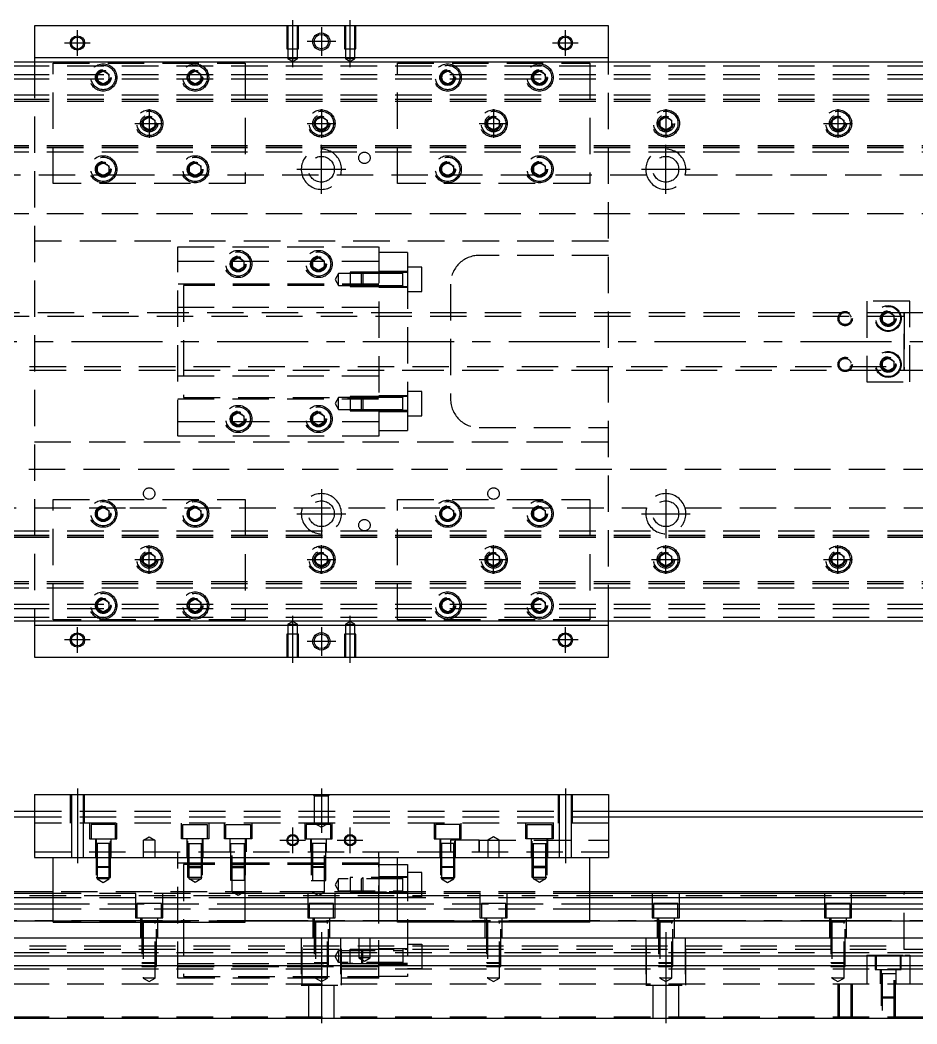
# Model space of a CAD drawing. Extents: x -13 to 750, y -273 to 112.
# Drawn here: x 172 to 484.5, y -237.8 to 112 of the extents above; entities that cross this region are included whole.
import ezdxf

# ---------------------------------------------------------------- set-up
doc = ezdxf.new("R2010")
doc.units = 0
doc.linetypes.add('CENTER', pattern=[50.8, 31.75, -6.35, 6.35, -6.35])
doc.linetypes.add('DASHED', pattern=[19.05, 12.7, -6.35])
doc.layers.get('0').update_dxf_attribs({"linetype": 'CONTINUOUS'})
doc.layers.add('CENTER', color=1, linetype='CENTER')

msp = doc.modelspace()

# ---------------------------------------------------------------- linework, layer by layer
at = {"color": 7, "linetype": 'CONTINUOUS'}
for p, q in [((377, 110), (177, 110)), ((177, 110), (177, 99)), ((377, 99), (377, 110)), ((177, 99), (377, 99)), ((177, 99), (177, 97.5)), ((377, 97.5), (377, 99)), ((3, 97.5), (551, 97.5)), ((551, -97.5), (3, -97.5)), ((177, -97.5), (177, -99)), ((377, -99), (377, -97.5)), ((377, -99), (177, -99)), ((177, -99), (177, -110)), ((377, -110), (377, -99)), ((177, -110), (377, -110)), ((177, -157.79), (177, -179.79)), ((177, -157.79), (377, -157.79)), ((377, -157.79), (377, -179.79)), ((177, -163.79), (3, -163.79)), ((551, -163.79), (377, -163.79)), ((177, -165.79), (11, -165.79)), ((543, -165.79), (377, -165.79)), ((177, -179.79), (377, -179.79)), ((183.5, -202.29), (183.5, -179.79)), ((250.5, -202.29), (250.5, -179.79)), ((297, -179.79), (297, -192.29)), ((303.5, -202.29), (303.5, -179.79)), ((370.5, -202.29), (370.5, -179.79)), ((297, -182.29), (303.5, -182.29)), ((183.5, -192.29), (17, -192.29)), ((183.5, -191.79), (45, -191.79)), ((303.5, -192.29), (250.5, -192.29)), ((480, -191.79), (370.5, -191.79)), ((537, -192.29), (370.5, -192.29)), ((480, -191.79), (479.995, -191.79)), ((480, -191.789994), (480, -192.29)), ((489, -191.79), (480, -191.79)), ((480.005, -191.79), (480, -191.79)), ((183.5, -193.829608), (17, -193.829608)), ((303.5, -193.829608), (250.5, -193.829608)), ((537, -193.829608), (370.5, -193.829608)), ((17, -195.950392), (183.5, -195.950392)), ((183.5, -197.860532), (17, -197.860532)), ((250.5, -195.950392), (303.5, -195.950392)), ((303.5, -197.860532), (250.5, -197.860532)), ((370.5, -195.950392), (537, -195.950392)), ((537, -197.860532), (370.5, -197.860532)), ((183.5, -201.971934), (17, -201.971934)), ((183.5, -202.29), (250.5, -202.29)), ((303.5, -201.971934), (250.5, -201.971934)), ((370.5, -202.29), (303.5, -202.29)), ((537, -201.971934), (370.5, -201.971934)), ((17, -207.79), (537, -207.79)), ((17, -214.09), (537, -214.09)), ((17, -217.49), (537, -217.49)), ((17, -235.79), (537, -235.79))]:
    msp.add_line(p, q, dxfattribs=at)
at = {"color": 3, "linetype": 'DASHED'}
for p, q in [((265.000006, 110), (265.000006, 102)), ((265.35, 110), (265.35, 102)), ((268.65, 102), (268.65, 110)), ((268.999994, 102), (268.999994, 110)), ((285.000006, 110), (285.000006, 102)), ((285.35, 110), (285.35, 102)), ((288.65, 102), (288.65, 110)), ((288.999994, 102), (288.999994, 110)), ((265.000006, 102), (268.999994, 102)), ((265.35, 102), (265.35, 98.5)), ((268.65, 98.5), (268.65, 102)), ((285.000006, 102), (288.999994, 102)), ((285.35, 102), (285.35, 98.5)), ((288.65, 98.5), (288.65, 102)), ((268.65, 98.5), (265.35, 98.5)), ((265.35, 98.5), (267, 97.547372)), ((267, 97.547372), (268.65, 98.5)), ((288.65, 98.5), (285.35, 98.5)), ((285.35, 98.5), (287, 97.547372)), ((287, 97.547372), (288.65, 98.5)), ((17, 96), (537, 96)), ((177, 97.5), (177, -97.5)), ((183.5, 97), (250.5, 97)), ((183.5, 55), (183.5, 97)), ((250.5, 97), (250.5, 55)), ((303.5, 55), (303.5, 97)), ((303.5, 97), (370.5, 97)), ((370.5, 97), (370.5, 55)), ((377, -97.5), (377, 97.5)), ((17, 93), (537, 93)), ((17, 91.5), (537, 91.5)), ((198.5, 92), (198.512884, 92.253488)), ((199, 93.1547), (201, 94.309402)), ((199, 90.8453), (199, 93.1547)), ((201, 94.309402), (203, 93.1547)), ((203, 93.1547), (203, 90.8453)), ((231, 93.1547), (233, 94.309402)), ((231, 90.8453), (231, 93.1547)), ((233, 94.309402), (235, 93.1547)), ((235, 93.1547), (235, 90.8453)), ((235.483582, 92.286038), (235.5, 92)), ((319, 93.1547), (321, 94.309402)), ((319, 90.8453), (319, 93.1547)), ((321, 94.309402), (323, 93.1547)), ((323, 93.1547), (323, 90.8453)), ((323.483582, 92.286038), (323.5, 92)), ((351, 93.1547), (353, 94.309402)), ((351, 90.8453), (351, 93.1547)), ((353, 94.309402), (355, 93.1547)), ((355, 93.1547), (355, 90.8453)), ((355.483582, 92.286038), (355.5, 92)), ((201, 89.690598), (199, 90.8453)), ((203, 90.8453), (201, 89.690598)), ((233, 89.690598), (231, 90.8453)), ((235, 90.8453), (233, 89.690598)), ((321, 89.690598), (319, 90.8453)), ((323, 90.8453), (321, 89.690598)), ((353, 89.690598), (351, 90.8453)), ((355, 90.8453), (353, 89.690598)), ((17, 86), (537, 86)), ((17, 84.460392), (537, 84.460392)), ((17, 84.403994), (537, 84.403994)), ((17, 83.8), (537, 83.8)), ((215, 77.1547), (217, 78.309402)), ((215, 74.8453), (215, 77.1547)), ((217, 78.309402), (219, 77.1547)), ((219, 77.1547), (219, 74.8453)), ((275, 77.1547), (277, 78.309402)), ((275, 74.8453), (275, 77.1547)), ((277, 78.309402), (279, 77.1547)), ((279, 77.1547), (279, 74.8453)), ((335, 77.1547), (337, 78.309402)), ((335, 74.8453), (335, 77.1547)), ((337, 78.309402), (339, 77.1547)), ((339, 77.1547), (339, 74.8453)), ((395, 77.1547), (397, 78.309402)), ((395, 74.8453), (395, 77.1547)), ((397, 78.309402), (399, 77.1547)), ((399, 77.1547), (399, 74.8453)), ((455, 77.1547), (457, 78.309402)), ((455, 74.8453), (455, 77.1547)), ((457, 78.309402), (459, 77.1547)), ((459, 77.1547), (459, 74.8453)), ((217, 73.690598), (215, 74.8453)), ((219, 74.8453), (217, 73.690598)), ((219.483582, 76.286038), (219.5, 76)), ((277, 73.690598), (275, 74.8453)), ((279, 74.8453), (277, 73.690598)), ((279.483582, 76.286038), (279.5, 76)), ((334.5, 76), (334.534018, 76.411016)), ((337, 73.690598), (335, 74.8453)), ((339, 74.8453), (337, 73.690598)), ((394.5, 76), (394.534018, 76.411016)), ((397, 73.690598), (395, 74.8453)), ((399, 74.8453), (397, 73.690598)), ((457, 73.690598), (455, 74.8453)), ((459, 74.8453), (457, 73.690598)), ((459.483582, 76.286038), (459.5, 76)), ((537, 68.2), (17, 68.2)), ((537, 67.596006), (17, 67.596006)), ((537, 67.539608), (17, 67.539608)), ((537, 66), (17, 66)), ((199, 61.1547), (201, 62.309402)), ((199, 58.8453), (199, 61.1547)), ((201, 62.309402), (203, 61.1547)), ((203, 61.1547), (203, 58.8453)), ((203.483582, 60.286038), (203.5, 60)), ((230.5, 60), (230.518502, 60.303588)), ((231, 61.1547), (233, 62.309402)), ((231, 58.8453), (231, 61.1547)), ((233, 62.309402), (235, 61.1547)), ((235, 61.1547), (235, 58.8453)), ((319, 61.1547), (321, 62.309402)), ((319, 58.8453), (319, 61.1547)), ((321, 62.309402), (323, 61.1547)), ((323, 61.1547), (323, 58.8453)), ((323.483582, 60.286038), (323.5, 60)), ((350.5, 60), (350.512884, 60.253488)), ((351, 61.1547), (353, 62.309402)), ((351, 58.8453), (351, 61.1547)), ((353, 62.309402), (355, 61.1547)), ((355, 61.1547), (355, 58.8453)), ((210.291796, 58), (43.708204, 58)), ((201, 57.690598), (199, 58.8453)), ((203, 58.8453), (201, 57.690598)), ((390.291796, 58), (210.291796, 58)), ((233, 57.690598), (231, 58.8453)), ((235, 58.8453), (233, 57.690598)), ((321, 57.690598), (319, 58.8453)), ((323, 58.8453), (321, 57.690598)), ((353, 57.690598), (351, 58.8453)), ((355, 58.8453), (353, 57.690598)), ((510.291796, 58), (403.708204, 58)), ((250.5, 55), (183.5, 55)), ((370.5, 55), (303.5, 55)), ((537, 44.5), (22.640312, 44.5)), ((377, 35), (177, 35)), ((227, 33), (297, 33)), ((227, -33), (227, 33)), ((297, 33), (297, -33)), ((227, 28), (297, 28)), ((246, 28.1547), (248, 29.309402)), ((246, 25.8453), (246, 28.1547)), ((248, 29.309402), (250, 28.1547)), ((250, 28.1547), (250, 25.8453)), ((274, 28.1547), (276, 29.309402)), ((274, 25.8453), (274, 28.1547)), ((276, 29.309402), (278, 28.1547)), ((278, 28.1547), (278, 25.8453)), ((307, 31), (297, 31)), ((307, 31), (307, 24.098756)), ((377, 30), (332, 30)), ((245.5, 27), (245.518502, 27.303588)), ((248, 24.690598), (246, 25.8453)), ((250, 25.8453), (248, 24.690598)), ((276, 24.690598), (274, 25.8453)), ((278, 25.8453), (276, 24.690598)), ((278.483582, 27.286038), (278.5, 27)), ((312, 25.900636), (307, 25.900636)), ((312, 17.400636), (312, 25.900636)), ((283, 23.750636), (281.787564, 21.650636)), ((281.787564, 21.650636), (283, 19.550636)), ((283, 19.550636), (283, 23.750636)), ((287, 23.750636), (283, 23.750636)), ((287, 24.15063), (287, 19.15064)), ((291.39998, 24.15063), (287, 24.15063)), ((290.99998, 23.750636), (287, 23.750636)), ((291.4, 24.150636), (291, 23.750636)), ((291, 19.550636), (291, 23.750636)), ((297, 23.750636), (291, 23.750636)), ((297, 23.750636), (291, 23.750636)), ((291.4, 24.150636), (291.4, 19.150636)), ((297, 24.150636), (291.4, 24.150636)), ((297, 24.15063), (291.4, 24.15063)), ((307, 24.400636), (297, 24.400636)), ((307, 24.098756), (297, 24.098756)), ((305.405, 24.150636), (297.00002, 24.150636)), ((305.4, 23.750636), (297.00002, 23.750636)), ((307, 24.150636), (305.395, 24.150636)), ((305.4, 19.15063), (305.4, 24.15064)), ((305.4, 19.15063), (305.4, 24.15064)), ((305.4, 23.893236), (305.4, 24.150636)), ((305.4, 24.150636), (305.4, 23.893186)), ((307, 24.098756), (307, -24.098756)), ((297, 20), (227, 20)), ((229, 19.5), (229, -19.5)), ((297, 19.5), (229, 19.5)), ((283, 19.550636), (287, 19.550636)), ((287, 19.550636), (290.99998, 19.550636)), ((287, 19.15064), (291.39998, 19.15064)), ((291, 19.550636), (297, 19.550636)), ((291, 19.550636), (291.4, 19.150636)), ((291, 19.550636), (297, 19.550636)), ((291.4, 19.15064), (297, 19.15064)), ((291.4, 19.150636), (297, 19.150636)), ((297, 18.900636), (307, 18.900636)), ((297.00002, 19.550636), (305.4, 19.550636)), ((297.00002, 19.150636), (305.405, 19.150636)), ((305.395, 19.150636), (307, 19.150636)), ((305.4, 19.408102), (305.4, 19.150636)), ((305.4, 19.150636), (305.4, 19.408084)), ((322, 20), (322, -20)), ((307, 17.400636), (312, 17.400636)), ((482, 14), (467, 14)), ((467, 14), (467, -14)), ((482, -14), (482, 14)), ((227, 12), (297, 12)), ((228.99998, 10), (42, 10)), ((480, 8.75), (42, 8.75)), ((307, 10), (229, 10)), ((307, 10), (229, 10)), ((307, 9.999994), (229, 9.999994)), ((480.005, 10), (307.00002, 10)), ((472, 8), (472.018502, 8.303588)), ((472.5, 9.1547), (474.5, 10.309402)), ((472.5, 6.8453), (472.5, 9.1547)), ((474.5, 10.309402), (476.5, 9.1547)), ((476.5, 9.1547), (476.5, 6.8453)), ((489, 10), (479.995, 10)), ((480, 10.000006), (480, -10.000006)), ((480, 10.000006), (480, -10.000006)), ((480, -10), (480, 10)), ((480, 10), (480, 8.95261)), ((474.5, 5.690598), (472.5, 6.8453)), ((476.5, 6.8453), (474.5, 5.690598)), ((472.5, -6.8453), (474.5, -5.690598)), ((472.5, -9.1547), (472.5, -6.8453)), ((474.5, -5.690598), (476.5, -6.8453)), ((476.5, -6.8453), (476.5, -9.1547)), ((42, -8.75), (480, -8.75)), ((42, -10), (228.99998, -10)), ((229, -9.999994), (307, -9.999994)), ((229, -10), (307, -10)), ((229, -10), (307, -10)), ((307.00002, -10), (480.005, -10)), ((474.5, -10.309402), (472.5, -9.1547)), ((476.5, -9.1547), (474.5, -10.309402)), ((476.983582, -7.713962), (477, -8)), ((479.995, -10), (489, -10)), ((480, -8.95261), (480, -9.999498)), ((480, -9.999498), (480, -10)), ((227, -12), (297, -12)), ((312, -17.400636), (307, -17.400636)), ((312, -25.900636), (312, -17.400636)), ((467, -14), (482, -14)), ((227, -20), (297, -20)), ((229, -19.5), (297, -19.5)), ((283, -19.550636), (281.787564, -21.650636)), ((283, -23.750636), (283, -19.550636)), ((287, -19.550636), (283, -19.550636)), ((287, -19.15064), (287, -24.15063)), ((291.39998, -19.15064), (287, -19.15064)), ((290.99998, -19.550636), (287, -19.550636)), ((291.4, -19.150636), (291, -19.550636)), ((291, -23.750636), (291, -19.550636)), ((297, -19.550636), (291, -19.550636)), ((297, -19.550636), (291, -19.550636)), ((291.4, -19.150636), (291.4, -24.150636)), ((297, -19.150636), (291.4, -19.150636)), ((297, -19.15064), (291.4, -19.15064)), ((307, -18.900636), (297, -18.900636)), ((305.405, -19.150636), (297.00002, -19.150636)), ((305.4, -19.550636), (297.00002, -19.550636)), ((307, -19.150636), (305.395, -19.150636)), ((305.4, -24.15064), (305.4, -19.15063)), ((305.4, -24.15064), (305.4, -19.15063)), ((305.4, -19.550636), (305.4, -19.15063)), ((305.4, -19.408034), (305.4, -19.150636)), ((305.4, -19.150636), (305.4, -19.408084)), ((281.787564, -21.650636), (283, -23.750636)), ((283, -23.750636), (287, -23.750636)), ((287, -23.750636), (290.99998, -23.750636)), ((287, -24.15063), (291.39998, -24.15063)), ((291, -23.750636), (297, -23.750636)), ((291, -23.750636), (291.4, -24.150636)), ((291, -23.750636), (297, -23.750636)), ((291.4, -24.15063), (297, -24.15063)), ((291.4, -24.150636), (297, -24.150636)), ((307, -24.098756), (297, -24.098756)), ((297, -24.400636), (307, -24.400636)), ((297.00002, -23.750636), (305.4, -23.750636)), ((297.00002, -24.150636), (305.405, -24.150636)), ((305.395, -24.150636), (307, -24.150636)), ((305.4, -24.15064), (305.4, -23.750636)), ((305.4, -23.893168), (305.4, -24.150636)), ((305.4, -24.150636), (305.4, -23.893186)), ((307, -24.098756), (307, -31)), ((245.5, -27), (245.518502, -26.696412)), ((246, -25.8453), (248, -24.690598)), ((246, -28.1547), (246, -25.8453)), ((248, -24.690598), (250, -25.8453)), ((250, -25.8453), (250, -28.1547)), ((274, -25.8453), (276, -24.690598)), ((274, -28.1547), (274, -25.8453)), ((276, -24.690598), (278, -25.8453)), ((278, -25.8453), (278, -28.1547)), ((278.483582, -26.713962), (278.5, -27)), ((307, -25.900636), (312, -25.900636)), ((297, -28), (227, -28)), ((248, -29.309402), (246, -28.1547)), ((250, -28.1547), (248, -29.309402)), ((276, -29.309402), (274, -28.1547)), ((278, -28.1547), (276, -29.309402)), ((297, -31), (307, -31)), ((332, -30), (377, -30)), ((297, -33), (227, -33)), ((177, -35), (377, -35)), ((22.640312, -44.5), (537, -44.5)), ((183.5, -97), (183.5, -55)), ((183.5, -55), (250.5, -55)), ((250.5, -55), (250.5, -97)), ((303.5, -55), (370.5, -55)), ((303.5, -97), (303.5, -55)), ((370.5, -55), (370.5, -97)), ((43.708204, -58), (210.291796, -58)), ((199, -58.8453), (201, -57.690598)), ((199, -61.1547), (199, -58.8453)), ((201, -57.690598), (203, -58.8453)), ((203, -58.8453), (203, -61.1547)), ((210.291796, -58), (390.291796, -58)), ((231, -58.8453), (233, -57.690598)), ((231, -61.1547), (231, -58.8453)), ((233, -57.690598), (235, -58.8453)), ((235, -58.8453), (235, -61.1547)), ((319, -58.8453), (321, -57.690598)), ((319, -61.1547), (319, -58.8453)), ((321, -57.690598), (323, -58.8453)), ((323, -58.8453), (323, -61.1547)), ((351, -58.8453), (353, -57.690598)), ((351, -61.1547), (351, -58.8453)), ((353, -57.690598), (355, -58.8453)), ((355, -58.8453), (355, -61.1547)), ((403.708204, -58), (510.291796, -58)), ((201, -62.309402), (199, -61.1547)), ((203, -61.1547), (201, -62.309402)), ((203.483582, -59.713962), (203.5, -60)), ((230.5, -60), (230.512884, -59.746512)), ((233, -62.309402), (231, -61.1547)), ((235, -61.1547), (233, -62.309402)), ((321, -62.309402), (319, -61.1547)), ((323, -61.1547), (321, -62.309402)), ((323.483582, -59.713962), (323.5, -60)), ((350.5, -60), (350.512884, -59.746512)), ((353, -62.309402), (351, -61.1547)), ((355, -61.1547), (353, -62.309402)), ((17, -66), (537, -66)), ((17, -67.539608), (537, -67.539608)), ((17, -67.596006), (537, -67.596006)), ((17, -68.2), (537, -68.2)), ((214.5, -76), (214.534018, -75.588984)), ((215, -74.8453), (217, -73.690598)), ((215, -77.1547), (215, -74.8453)), ((217, -73.690598), (219, -74.8453)), ((219, -74.8453), (219, -77.1547)), ((275, -74.8453), (277, -73.690598)), ((275, -77.1547), (275, -74.8453)), ((277, -73.690598), (279, -74.8453)), ((279, -74.8453), (279, -77.1547)), ((279.483582, -75.713962), (279.5, -76)), ((335, -74.8453), (337, -73.690598)), ((335, -77.1547), (335, -74.8453)), ((337, -73.690598), (339, -74.8453)), ((339, -74.8453), (339, -77.1547)), ((339.483582, -75.713962), (339.5, -76)), ((395, -74.8453), (397, -73.690598)), ((395, -77.1547), (395, -74.8453)), ((397, -73.690598), (399, -74.8453)), ((399, -74.8453), (399, -77.1547)), ((399.483582, -75.713962), (399.5, -76)), ((454.5, -76), (454.534018, -75.588984)), ((455, -74.8453), (457, -73.690598)), ((455, -77.1547), (455, -74.8453)), ((457, -73.690598), (459, -74.8453)), ((459, -74.8453), (459, -77.1547)), ((217, -78.309402), (215, -77.1547)), ((219, -77.1547), (217, -78.309402)), ((277, -78.309402), (275, -77.1547)), ((279, -77.1547), (277, -78.309402)), ((337, -78.309402), (335, -77.1547)), ((339, -77.1547), (337, -78.309402)), ((397, -78.309402), (395, -77.1547)), ((399, -77.1547), (397, -78.309402)), ((457, -78.309402), (455, -77.1547)), ((459, -77.1547), (457, -78.309402)), ((537, -83.8), (17, -83.8)), ((537, -84.403994), (17, -84.403994)), ((537, -84.460392), (17, -84.460392)), ((537, -86), (17, -86)), ((199, -90.8453), (201, -89.690598)), ((199, -93.1547), (199, -90.8453)), ((201, -89.690598), (203, -90.8453)), ((203, -90.8453), (203, -93.1547)), ((231, -90.8453), (233, -89.690598)), ((231, -93.1547), (231, -90.8453)), ((233, -89.690598), (235, -90.8453)), ((235, -90.8453), (235, -93.1547)), ((319, -90.8453), (321, -89.690598)), ((319, -93.1547), (319, -90.8453)), ((321, -89.690598), (323, -90.8453)), ((323, -90.8453), (323, -93.1547)), ((351, -90.8453), (353, -89.690598)), ((351, -93.1547), (351, -90.8453)), ((353, -89.690598), (355, -90.8453)), ((355, -90.8453), (355, -93.1547)), ((17, -91.5), (537, -91.5)), ((17, -93), (537, -93)), ((201, -94.309402), (199, -93.1547)), ((203, -93.1547), (201, -94.309402)), ((203.483582, -91.713962), (203.5, -92)), ((230.5, -92), (230.518502, -91.696412)), ((233, -94.309402), (231, -93.1547)), ((235, -93.1547), (233, -94.309402)), ((318.5, -92), (318.518502, -91.696412)), ((321, -94.309402), (319, -93.1547)), ((323, -93.1547), (321, -94.309402)), ((350.5, -92), (350.512884, -91.746512)), ((353, -94.309402), (351, -93.1547)), ((355, -93.1547), (353, -94.309402)), ((17, -96), (537, -96)), ((250.5, -97), (183.5, -97)), ((267, -97.547372), (265.35, -98.5)), ((268.65, -98.5), (267, -97.547372)), ((287, -97.547372), (285.35, -98.5)), ((288.65, -98.5), (287, -97.547372)), ((370.5, -97), (303.5, -97)), ((265.35, -98.5), (268.65, -98.5)), ((265.35, -98.5), (265.35, -102)), ((268.65, -102), (268.65, -98.5)), ((285.35, -98.5), (288.65, -98.5)), ((285.35, -98.5), (285.35, -102)), ((288.65, -102), (288.65, -98.5)), ((268.999994, -102), (265.000006, -102)), ((265.000006, -102), (265.000006, -110)), ((265.35, -102), (265.35, -110)), ((268.65, -110), (268.65, -102)), ((268.999994, -110), (268.999994, -102)), ((288.999994, -102), (285.000006, -102)), ((285.000006, -102), (285.000006, -110)), ((285.35, -102), (285.35, -110)), ((288.65, -110), (288.65, -102)), ((288.999994, -110), (288.999994, -102)), ((189.500006, -157.79), (189.500006, -167.79)), ((189.9, -157.79), (189.9, -167.79)), ((194.1, -167.79), (194.1, -157.79)), ((194.499994, -167.79), (194.499994, -157.79)), ((274.5, -158.29), (274, -157.79)), ((274.5, -158.29), (274.5, -167.79)), ((274.5, -158.29), (279.5, -158.29)), ((279.5, -158.29), (280, -157.79)), ((279.5, -167.79), (279.5, -158.29)), ((359.500006, -157.79), (359.500006, -167.79)), ((359.9, -157.79), (359.9, -167.79)), ((364.1, -167.79), (364.1, -157.79)), ((364.499994, -167.79), (364.499994, -157.79)), ((377, -163.79), (177, -163.79)), ((377, -165.79), (177, -165.79)), ((377, -167.79), (177, -167.79)), ((189.9, -167.79), (189.9, -179.79)), ((194.1, -179.79), (194.1, -167.79)), ((196.25, -167.79), (196.25, -173.29)), ((205.75, -173.29), (205.75, -167.79)), ((228.25, -173.29), (228.25, -167.79)), ((237.75, -167.79), (237.75, -173.29)), ((243.25, -173.29), (243.25, -167.79)), ((252.75, -167.79), (252.75, -173.29)), ((271.25, -167.79), (271.25, -173.29)), ((279.5, -167.79), (274.5, -167.79)), ((274.5, -167.79), (277, -169.233376)), ((277, -169.233376), (279.5, -167.79)), ((280.75, -173.29), (280.75, -167.79)), ((316.25, -167.79), (316.25, -173.29)), ((325.75, -173.29), (325.75, -167.79)), ((348.25, -173.29), (348.25, -167.79)), ((357.75, -167.79), (357.75, -173.29)), ((359.9, -167.79), (359.9, -179.79)), ((364.1, -179.79), (364.1, -167.79)), ((205.25, -168.29), (196.75, -168.29)), ((196.75, -168.29), (196.75, -173.29)), ((205.25, -173.29), (205.25, -168.29)), ((228.75, -168.29), (237.25, -168.29)), ((228.75, -173.29), (228.75, -168.29)), ((237.25, -168.29), (237.25, -173.29)), ((243.75, -168.29), (252.25, -168.29)), ((243.75, -173.29), (243.75, -168.29)), ((252.25, -168.29), (252.25, -173.29)), ((280.25, -168.29), (271.75, -168.29)), ((271.75, -168.29), (271.75, -173.29)), ((280.25, -173.29), (280.25, -168.29)), ((325.25, -168.29), (316.75, -168.29)), ((316.75, -168.29), (316.75, -173.29)), ((325.25, -173.29), (325.25, -168.29)), ((348.75, -168.29), (357.25, -168.29)), ((348.75, -173.29), (348.75, -168.29)), ((357.25, -168.29), (357.25, -173.29)), ((196.25, -173.29), (205.75, -173.29)), ((198.25, -173.29), (198.25, -179.79)), ((203.500006, -174.89), (198.499994, -174.89)), ((198.500006, -173.29), (198.500006, -186.79)), ((198.9, -174.89), (198.9, -187.29)), ((203.1, -187.29), (203.1, -174.89)), ((203.499994, -186.79), (203.499994, -173.29)), ((203.75, -179.79), (203.75, -173.29)), ((215, -173.79), (217, -172.6353)), ((217, -173.79), (215, -173.79)), ((215, -179.79), (215, -173.79)), ((217, -172.6353), (219, -173.79)), ((219, -173.79), (217, -173.79)), ((219, -173.79), (219, -179.79)), ((237.75, -173.29), (228.25, -173.29)), ((230.25, -179.79), (230.25, -173.29)), ((230.499994, -174.89), (235.500006, -174.89)), ((230.500006, -186.79), (230.500006, -173.29)), ((230.9, -187.29), (230.9, -174.89)), ((235.1, -174.89), (235.1, -187.29)), ((235.499994, -173.29), (235.499994, -186.79)), ((235.75, -173.29), (235.75, -179.79)), ((252.75, -173.29), (243.25, -173.29)), ((245.25, -177.79), (245.25, -173.29)), ((245.499994, -174.89), (250.500006, -174.89)), ((245.500006, -187.79), (245.500006, -173.29)), ((245.9, -191.79), (245.9, -174.89)), ((250.1, -174.89), (250.1, -191.79)), ((250.499994, -173.29), (250.499994, -187.79)), ((250.75, -173.29), (250.75, -177.79)), ((271.25, -173.29), (280.75, -173.29)), ((273.25, -173.29), (273.25, -177.79)), ((278.500006, -174.89), (273.499994, -174.89)), ((273.500006, -173.29), (273.500006, -187.79)), ((273.9, -174.89), (273.9, -191.79)), ((278.1, -191.79), (278.1, -174.89)), ((278.499994, -187.79), (278.499994, -173.29)), ((278.75, -177.79), (278.75, -173.29)), ((316.25, -173.29), (325.75, -173.29)), ((318.25, -173.29), (318.25, -179.79)), ((323.500006, -174.89), (318.499994, -174.89)), ((318.500006, -173.29), (318.500006, -186.79)), ((318.9, -174.89), (318.9, -187.29)), ((322, -173.79), (322, -177.79)), ((332, -173.79), (322, -173.79)), ((323.1, -187.29), (323.1, -174.89)), ((323.499994, -186.79), (323.499994, -173.29)), ((323.75, -179.79), (323.75, -173.29)), ((332, -173.79), (377, -173.79)), ((332, -177.79), (332, -173.79)), ((332, -173.79), (332, -177.79)), ((337, -172.6353), (335, -173.79)), ((335, -173.79), (337, -173.79)), ((335, -173.79), (335, -179.79)), ((339, -173.79), (337, -172.6353)), ((337, -173.79), (339, -173.79)), ((339, -179.79), (339, -173.79)), ((357.75, -173.29), (348.25, -173.29)), ((350.25, -179.79), (350.25, -173.29)), ((350.499994, -174.89), (355.500006, -174.89)), ((350.500006, -186.79), (350.500006, -173.29)), ((350.9, -187.29), (350.9, -174.89)), ((355.1, -174.89), (355.1, -187.29)), ((355.499994, -173.29), (355.499994, -186.79)), ((355.75, -173.29), (355.75, -179.79)), ((177, -177.79), (377, -177.79)), ((227, -179.79), (227, -177.79)), ((297, -179.79), (297, -177.79)), ((227, -221.79), (227, -179.79)), ((297, -181.79), (227, -181.79)), ((198.5, -182.89), (203.5, -182.89)), ((198.5, -182.89), (198.9, -183.29)), ((203.1, -183.29), (198.9, -183.29)), ((203.1, -183.29), (203.5, -182.89)), ((297, -182.29), (229, -182.29)), ((229, -182.29), (229, -221.29)), ((235.5, -182.89), (230.5, -182.89)), ((230.9, -183.29), (230.5, -182.89)), ((230.9, -183.29), (235.1, -183.29)), ((235.5, -182.89), (235.1, -183.29)), ((250.5, -182.89), (245.5, -182.89)), ((245.9, -183.29), (245.5, -182.89)), ((245.9, -183.29), (250.1, -183.29)), ((250.5, -182.89), (250.1, -183.29)), ((273.5, -182.89), (278.5, -182.89)), ((273.5, -182.89), (273.9, -183.29)), ((278.1, -183.29), (273.9, -183.29)), ((278.1, -183.29), (278.5, -182.89)), ((297, -221.29), (297, -182.29)), ((303.5, -182.29), (307, -182.29)), ((307, -182.29), (307, -221.29)), ((312, -185.04), (307, -185.04)), ((312, -193.54), (312, -185.04)), ((318.5, -182.89), (323.5, -182.89)), ((318.5, -182.89), (318.9, -183.29)), ((323.1, -183.29), (318.9, -183.29)), ((323.1, -183.29), (323.5, -182.89)), ((355.5, -182.89), (350.5, -182.89)), ((350.9, -183.29), (350.5, -182.89)), ((350.9, -183.29), (355.1, -183.29)), ((355.5, -182.89), (355.1, -183.29)), ((198.500006, -186.79), (203.499994, -186.79)), ((203.1, -187.29), (198.9, -187.29)), ((198.9, -187.29), (201, -188.502436)), ((201, -188.502436), (203.1, -187.29)), ((235.499994, -186.79), (230.500006, -186.79)), ((230.9, -187.29), (235.1, -187.29)), ((233, -188.502436), (230.9, -187.29)), ((235.1, -187.29), (233, -188.502436)), ((250.499994, -187.79), (245.500006, -187.79)), ((273.500006, -187.79), (278.499994, -187.79)), ((283, -187.19), (281.787564, -189.29)), ((283, -191.39), (283, -187.19)), ((305.4, -187.19), (283, -187.19)), ((287, -186.790006), (287, -191.789994)), ((307, -186.790006), (287, -186.790006)), ((291.4, -186.79), (291, -187.19)), ((291, -191.39), (291, -187.19)), ((291.4, -186.79), (291.4, -191.79)), ((307, -186.54), (297, -186.54)), ((305.4, -191.790006), (305.4, -186.789994)), ((318.500006, -186.79), (323.499994, -186.79)), ((323.1, -187.29), (318.9, -187.29)), ((318.9, -187.29), (321, -188.502436)), ((321, -188.502436), (323.1, -187.29)), ((355.499994, -186.79), (350.500006, -186.79)), ((350.9, -187.29), (355.1, -187.29)), ((353, -188.502436), (350.9, -187.29)), ((355.1, -187.29), (353, -188.502436)), ((370.5, -191.79), (183.5, -191.79)), ((250.5, -192.29), (183.5, -192.29)), ((212.25, -192.29), (212.25, -200.79)), ((221.75, -200.79), (221.75, -192.29)), ((245.9, -191.79), (250.1, -191.79)), ((248, -193.002436), (245.9, -191.79)), ((250.1, -191.79), (248, -193.002436)), ((272.25, -192.29), (272.25, -200.79)), ((278.1, -191.79), (273.9, -191.79)), ((273.9, -191.79), (276, -193.002436)), ((276, -193.002436), (278.1, -191.79)), ((281.75, -200.79), (281.75, -192.29)), ((281.787564, -189.29), (283, -191.39)), ((283, -191.39), (305.4, -191.39)), ((287, -191.789994), (307, -191.789994)), ((291, -191.39), (291.4, -191.79)), ((297, -192.04), (307, -192.04)), ((297, -221.79), (297, -192.29)), ((370.5, -192.29), (303.5, -192.29)), ((332.25, -192.29), (332.25, -200.79)), ((341.75, -200.79), (341.75, -192.29)), ((392.25, -192.29), (392.25, -200.79)), ((401.75, -200.79), (401.75, -192.29)), ((452.25, -192.29), (452.25, -200.79)), ((461.75, -200.79), (461.75, -192.29)), ((480, -191.790502), (480, -191.79)), ((480, -211.79), (480, -192.287168)), ((42, -193.04), (480, -193.04)), ((250.5, -193.829608), (183.5, -193.829608)), ((221.25, -195.79), (212.75, -195.79)), ((212.75, -195.79), (212.75, -200.79)), ((221.25, -200.79), (221.25, -195.79)), ((281.25, -195.79), (272.75, -195.79)), ((272.75, -195.79), (272.75, -200.79)), ((281.25, -200.79), (281.25, -195.79)), ((370.5, -193.829608), (303.5, -193.829608)), ((307, -193.54), (312, -193.54)), ((341.25, -195.79), (332.75, -195.79)), ((332.75, -195.79), (332.75, -200.79)), ((341.25, -200.79), (341.25, -195.79)), ((401.25, -195.79), (392.75, -195.79)), ((392.75, -195.79), (392.75, -200.79)), ((401.25, -200.79), (401.25, -195.79)), ((461.25, -195.79), (452.75, -195.79)), ((452.75, -195.79), (452.75, -200.79)), ((461.25, -200.79), (461.25, -195.79)), ((183.5, -195.950392), (250.5, -195.950392)), ((250.5, -197.860532), (183.5, -197.860532)), ((303.5, -195.950392), (370.5, -195.950392)), ((370.5, -197.860532), (303.5, -197.860532)), ((250.5, -201.971934), (183.5, -201.971934)), ((212.25, -200.79), (221.75, -200.79)), ((214, -200.79), (214, -207.79)), ((219.500006, -202.39), (214.499994, -202.39)), ((214.500006, -200.79), (214.500006, -217.49)), ((214.9, -202.39), (214.9, -221.79)), ((219.1, -221.79), (219.1, -202.39)), ((219.499994, -217.49), (219.499994, -200.79)), ((220, -207.79), (220, -200.79)), ((272.25, -200.79), (281.75, -200.79)), ((274, -200.79), (274, -207.79)), ((279.500006, -202.39), (274.499994, -202.39)), ((274.500006, -200.79), (274.500006, -217.49)), ((274.9, -202.39), (274.9, -221.79)), ((279.1, -221.79), (279.1, -202.39)), ((279.499994, -217.49), (279.499994, -200.79)), ((280, -207.79), (280, -200.79)), ((370.5, -201.971934), (303.5, -201.971934)), ((332.25, -200.79), (341.75, -200.79)), ((334, -200.79), (334, -207.79)), ((339.500006, -202.39), (334.499994, -202.39)), ((334.500006, -200.79), (334.500006, -217.49)), ((334.9, -202.39), (334.9, -221.79)), ((339.1, -221.79), (339.1, -202.39)), ((339.499994, -217.49), (339.499994, -200.79)), ((340, -207.79), (340, -200.79)), ((392.25, -200.79), (401.75, -200.79)), ((394, -200.79), (394, -207.79)), ((399.500006, -202.39), (394.499994, -202.39)), ((394.500006, -200.79), (394.500006, -217.49)), ((394.9, -202.39), (394.9, -221.79)), ((399.1, -221.79), (399.1, -202.39)), ((399.499994, -217.49), (399.499994, -200.79)), ((400, -207.79), (400, -200.79)), ((452.25, -200.79), (461.75, -200.79)), ((454, -200.79), (454, -207.79)), ((459.500006, -202.39), (454.499994, -202.39)), ((454.500006, -200.79), (454.500006, -217.49)), ((454.9, -202.39), (454.9, -221.79)), ((459.1, -221.79), (459.1, -202.39)), ((459.499994, -217.49), (459.499994, -200.79)), ((460, -207.79), (460, -200.79)), ((270, -207.79), (270, -224.29)), ((270.291796, -223.79), (270.291796, -207.79)), ((283.708204, -207.79), (283.708204, -223.79)), ((284, -224.29), (284, -207.79)), ((290, -207.79), (290, -214.79)), ((294, -214.79), (294, -207.79)), ((390, -207.79), (390, -224.29)), ((390.291796, -223.79), (390.291796, -207.79)), ((403.708204, -207.79), (403.708204, -223.79)), ((404, -224.29), (404, -207.79)), ((17, -212.94), (537, -212.94)), ((42, -210.54), (480, -210.54)), ((42, -211.79), (480, -211.79)), ((281.787564, -214.29), (283, -212.19)), ((283, -212.19), (283, -216.39)), ((283, -212.19), (305.4, -212.19)), ((287, -216.789994), (287, -211.790006)), ((287, -211.790006), (307, -211.790006)), ((291, -212.19), (291.4, -211.79)), ((291, -212.19), (291, -216.39)), ((291.4, -216.79), (291.4, -211.79)), ((297, -211.54), (307, -211.54)), ((305.4, -211.789994), (305.4, -216.790006)), ((307, -210.04), (312, -210.04)), ((312, -210.04), (312, -218.54)), ((479.995, -211.79), (480, -211.79)), ((480, -211.79), (480.291796, -211.79)), ((480, -211.79), (480.005, -211.79)), ((480.291796, -211.79), (489, -211.79)), ((214.5, -216.39), (219.5, -216.39)), ((214.5, -216.39), (214.9, -216.79)), ((219.1, -216.79), (214.9, -216.79)), ((219.1, -216.79), (219.5, -216.39)), ((227, -216.79), (297, -216.79)), ((274.5, -216.39), (279.5, -216.39)), ((274.5, -216.39), (274.9, -216.79)), ((279.1, -216.79), (274.9, -216.79)), ((279.1, -216.79), (279.5, -216.39)), ((283, -216.39), (281.787564, -214.29)), ((305.4, -216.39), (283, -216.39)), ((307, -216.789994), (287, -216.789994)), ((294, -214.79), (290, -214.79)), ((290, -214.79), (292, -215.9447)), ((291.4, -216.79), (291, -216.39)), ((292, -215.9447), (294, -214.79)), ((334.5, -216.39), (339.5, -216.39)), ((334.5, -216.39), (334.9, -216.79)), ((339.1, -216.79), (334.9, -216.79)), ((339.1, -216.79), (339.5, -216.39)), ((394.5, -216.39), (399.5, -216.39)), ((394.5, -216.39), (394.9, -216.79)), ((399.1, -216.79), (394.9, -216.79)), ((399.1, -216.79), (399.5, -216.39)), ((454.5, -216.39), (459.5, -216.39)), ((454.5, -216.39), (454.9, -216.79)), ((459.1, -216.79), (454.9, -216.79)), ((459.1, -216.79), (459.5, -216.39)), ((467, -213.79), (467, -214.09)), ((467, -213.79), (480.291796, -213.79)), ((467, -214.09), (467, -217.49)), ((470, -213.79), (470, -218.79)), ((470.25, -213.79), (470.25, -214.09)), ((470.25, -214.09), (470.25, -217.49)), ((478.75, -214.09), (478.75, -213.79)), ((478.75, -217.49), (478.75, -214.09)), ((479, -218.79), (479, -213.79)), ((480.291796, -213.79), (482, -213.79)), ((482, -213.79), (482, -214.09)), ((482, -214.09), (482, -217.49)), ((17, -218.64), (537, -218.64)), ((214.500006, -217.49), (214.500006, -217.79)), ((214.500006, -217.79), (219.499994, -217.79)), ((219.499994, -217.79), (219.499994, -217.49)), ((227, -217.79), (297, -217.79)), ((249.499994, -217.79), (297, -217.79)), ((274.500006, -217.49), (274.500006, -217.79)), ((274.500006, -217.79), (279.499994, -217.79)), ((279.499994, -217.79), (279.499994, -217.49)), ((307, -217.04), (297, -217.04)), ((312, -218.54), (307, -218.54)), ((334.500006, -217.49), (334.500006, -217.79)), ((334.500006, -217.79), (339.499994, -217.79)), ((339.499994, -217.79), (339.499994, -217.49)), ((394.500006, -217.49), (394.500006, -217.79)), ((394.500006, -217.79), (399.499994, -217.79)), ((399.499994, -217.79), (399.499994, -217.49)), ((454.500006, -217.49), (454.500006, -217.79)), ((454.500006, -217.79), (459.499994, -217.79)), ((459.499994, -217.79), (459.499994, -217.49)), ((467, -217.49), (467, -223.79)), ((470, -218.79), (479, -218.79)), ((470.25, -217.49), (470.25, -218.79)), ((471.75, -218.79), (471.75, -223.79)), ((472.000006, -218.79), (472.000006, -235.29)), ((476.999994, -235.29), (476.999994, -218.79)), ((477.25, -223.79), (477.25, -218.79)), ((478.75, -218.79), (478.75, -217.49)), ((482, -217.49), (482, -223.79)), ((17, -223.79), (537, -223.79)), ((219.1, -221.79), (214.9, -221.79)), ((214.9, -221.79), (217, -223.002436)), ((217, -223.002436), (219.1, -221.79)), ((297, -221.79), (227, -221.79)), ((229, -221.29), (297, -221.29)), ((279.1, -221.79), (274.9, -221.79)), ((274.9, -221.79), (277, -223.002436)), ((277, -223.002436), (279.1, -221.79)), ((307, -221.29), (297, -221.29)), ((339.1, -221.79), (334.9, -221.79)), ((334.9, -221.79), (337, -223.002436)), ((337, -223.002436), (339.1, -221.79)), ((399.1, -221.79), (394.9, -221.79)), ((394.9, -221.79), (397, -223.002436)), ((397, -223.002436), (399.1, -221.79)), ((459.1, -221.79), (454.9, -221.79)), ((454.9, -221.79), (457, -223.002436)), ((457, -223.002436), (459.1, -221.79)), ((457.000006, -223.79), (457.000006, -235.29)), ((457.4, -223.79), (457.4, -235.29)), ((461.6, -235.29), (461.6, -223.79)), ((461.999994, -235.29), (461.999994, -223.79)), ((477.000006, -220.39), (471.999994, -220.39)), ((477.000006, -220.39), (471.999994, -220.39)), ((472.4, -220.39), (472.4, -235.29)), ((476.6, -235.29), (476.6, -220.39)), ((270, -224.29), (284, -224.29)), ((272.5, -224.29), (272.5, -235.79)), ((281.5, -235.79), (281.5, -224.29)), ((390, -224.29), (404, -224.29)), ((392.5, -224.29), (392.5, -235.79)), ((401.5, -235.79), (401.5, -224.29)), ((472, -228.39), (477, -228.39)), ((472, -228.39), (472.4, -228.79)), ((476.6, -228.79), (472.4, -228.79)), ((476.6, -228.79), (477, -228.39)), ((17, -235.29), (537, -235.29))]:
    msp.add_line(p, q, dxfattribs=at)
at = {"color": 3, "linetype": 'CONTINUOUS'}
for centre, radius in [((192, 104), 2.5), ((362, 104), 2.5), ((192, -104), 2.5), ((362, -104), 2.5), ((267, -173.79), 2), ((287, -173.79), 2)]:
    msp.add_circle(centre, radius, dxfattribs=at)
at = {"color": 7, "linetype": 'CONTINUOUS'}
for centre, radius in [((192, 104), 2.1), ((277, 104.5), 3), ((277, 104.5), 2.5), ((362, 104), 2.1), ((192, -104), 2.1), ((277, -104.5), 3), ((277, -104.5), 2.5), ((362, -104), 2.1), ((267, -173.79), 1.65), ((287, -173.79), 1.65)]:
    msp.add_circle(centre, radius, dxfattribs=at)
at = {"color": 3, "linetype": 'DASHED'}
for centre, radius in [((201, 92), 4.75), ((201, 92), 4.25), ((201, 92), 2.75), ((201, 92), 2.5), ((233, 92), 4.75), ((233, 92), 4.25), ((233, 92), 2.75), ((233, 92), 2.5), ((321, 92), 4.75), ((321, 92), 4.25), ((321, 92), 2.75), ((321, 92), 2.5), ((353, 92), 4.75), ((353, 92), 4.25), ((353, 92), 2.75), ((353, 92), 2.5), ((217, 76), 4.75), ((277, 76), 4.75), ((337, 76), 4.75), ((397, 76), 4.75), ((457, 76), 4.75), ((217, 76), 4.25), ((217, 76), 3), ((217, 76), 2.5), ((217, 76), 2.1), ((277, 76), 4.25), ((277, 76), 3), ((277, 76), 2.5), ((277, 76), 2.1), ((337, 76), 4.25), ((337, 76), 3), ((337, 76), 2.5), ((337, 76), 2.1), ((397, 76), 4.25), ((397, 76), 3), ((397, 76), 2.5), ((397, 76), 2.1), ((457, 76), 4.25), ((457, 76), 3), ((457, 76), 2.5), ((457, 76), 2.1), ((201, 60), 4.75), ((201, 60), 4.25), ((233, 60), 4.75), ((233, 60), 4.25), ((277, 60), 4.5), ((292, 64), 2), ((321, 60), 4.75), ((321, 60), 4.25), ((353, 60), 4.75), ((353, 60), 4.25), ((397, 60), 4.5), ((201, 60), 2.75), ((201, 60), 2.5), ((201, 60), 2.1), ((233, 60), 2.75), ((233, 60), 2.5), ((233, 60), 2.1), ((321, 60), 2.75), ((321, 60), 2.5), ((321, 60), 2.1), ((353, 60), 2.75), ((353, 60), 2.5), ((353, 60), 2.1), ((248, 27), 4.75), ((276, 27), 4.75), ((248, 27), 4.25), ((248, 27), 2.75), ((248, 27), 2.5), ((248, 27), 2.1), ((276, 27), 4.25), ((276, 27), 2.75), ((276, 27), 2.5), ((276, 27), 2.1), ((459.5, 8), 2.5), ((474.5, 8), 4.5), ((474.5, 8), 4.25), ((474.5, 8), 2.75), ((474.5, 8), 2.5), ((459.5, 8), 2.1), ((474.5, 8), 2.1), ((459.5, -8), 2.5), ((459.5, -8), 2.1), ((474.5, -8), 4.5), ((474.5, -8), 4.25), ((474.5, -8), 2.75), ((474.5, -8), 2.5), ((474.5, -8), 2.1), ((248, -27), 4.75), ((248, -27), 4.25), ((248, -27), 2.75), ((276, -27), 4.75), ((276, -27), 4.25), ((276, -27), 2.75), ((248, -27), 2.5), ((248, -27), 2.1), ((276, -27), 2.5), ((276, -27), 2.1), ((217, -53), 2), ((337, -53), 2), ((201, -60), 4.75), ((201, -60), 4.25), ((233, -60), 4.75), ((233, -60), 4.25), ((277, -60), 4.5), ((321, -60), 4.75), ((321, -60), 4.25), ((353, -60), 4.75), ((353, -60), 4.25), ((397, -60), 4.5), ((201, -60), 2.75), ((201, -60), 2.5), ((201, -60), 2.1), ((233, -60), 2.75), ((233, -60), 2.5), ((233, -60), 2.1), ((321, -60), 2.75), ((321, -60), 2.5), ((321, -60), 2.1), ((353, -60), 2.75), ((353, -60), 2.5), ((353, -60), 2.1), ((292, -64), 2), ((217, -76), 4.75), ((217, -76), 4.25), ((217, -76), 3), ((277, -76), 4.75), ((277, -76), 4.25), ((277, -76), 3), ((337, -76), 4.75), ((337, -76), 4.25), ((337, -76), 3), ((397, -76), 4.75), ((397, -76), 4.25), ((397, -76), 3), ((457, -76), 4.75), ((457, -76), 4.25), ((457, -76), 3), ((217, -76), 2.5), ((217, -76), 2.1), ((277, -76), 2.5), ((277, -76), 2.1), ((337, -76), 2.5), ((337, -76), 2.1), ((397, -76), 2.5), ((397, -76), 2.1), ((457, -76), 2.5), ((457, -76), 2.1), ((201, -92), 4.75), ((233, -92), 4.75), ((321, -92), 4.75), ((353, -92), 4.75), ((201, -92), 4.25), ((201, -92), 2.75), ((201, -92), 2.5), ((233, -92), 4.25), ((233, -92), 2.75), ((233, -92), 2.5), ((321, -92), 4.25), ((321, -92), 2.75), ((321, -92), 2.5), ((353, -92), 4.25), ((353, -92), 2.75), ((353, -92), 2.5)]:
    msp.add_circle(centre, radius, dxfattribs=at)
for centre, radius, start, end in [((201, 92), 2.1, 162.24721, 180), ((201, 92), 2.1, 180, 197.75279), ((201, 92), 2.1, 137.75279, 162.24721), ((201, 92), 2.1, 197.75279, 222.24721), ((201, 92), 2.1, 102.24721, 137.75279), ((201, 92), 2.1, 77.75279, 102.24721), ((201, 92), 2.1, 42.24721, 77.75279), ((201, 92), 2.1, 17.75279, 42.24721), ((201, 92), 2.1, 317.75279, 342.24721), ((201, 92), 2.1, 342.24721, 17.75279), ((233, 92), 2.1, 162.24721, 180), ((233, 92), 2.1, 180, 197.75279), ((233, 92), 2.1, 137.75279, 162.24721), ((233, 92), 2.1, 197.75279, 222.24721), ((233, 92), 2.1, 102.24721, 137.75279), ((233, 92), 2.1, 77.75279, 102.24721), ((233, 92), 2.1, 42.24721, 77.75279), ((233, 92), 2.1, 17.75279, 42.24721), ((233, 92), 2.1, 317.75279, 342.24721), ((233, 92), 2.1, 342.24721, 17.75279), ((321, 92), 2.1, 162.24721, 180), ((321, 92), 2.1, 180, 197.75279), ((321, 92), 2.1, 137.75279, 162.24721), ((321, 92), 2.1, 197.75279, 222.24721), ((321, 92), 2.1, 102.24721, 137.75279), ((321, 92), 2.1, 77.75279, 102.24721), ((321, 92), 2.1, 42.24721, 77.75279), ((321, 92), 2.1, 17.75279, 42.24721), ((321, 92), 2.1, 317.75279, 342.24721), ((321, 92), 2.1, 342.24721, 17.75279), ((353, 92), 2.1, 162.24721, 180), ((353, 92), 2.1, 180, 197.75279), ((353, 92), 2.1, 137.75279, 162.24721), ((353, 92), 2.1, 197.75279, 222.24721), ((353, 92), 2.1, 102.24721, 137.75279), ((353, 92), 2.1, 77.75279, 102.24721), ((353, 92), 2.1, 42.24721, 77.75279), ((353, 92), 2.1, 17.75279, 42.24721), ((353, 92), 2.1, 317.75279, 342.24721), ((353, 92), 2.1, 342.24721, 17.75279), ((201, 92), 2.1, 222.24721, 257.75279), ((201, 92), 2.1, 257.75279, 282.24721), ((201, 92), 2.1, 282.24721, 317.75279), ((233, 92), 2.1, 222.24721, 257.75279), ((233, 92), 2.1, 257.75279, 282.24721), ((233, 92), 2.1, 282.24721, 317.75279), ((321, 92), 2.1, 222.24721, 257.75279), ((321, 92), 2.1, 257.75279, 282.24721), ((321, 92), 2.1, 282.24721, 317.75279), ((353, 92), 2.1, 222.24721, 257.75279), ((353, 92), 2.1, 257.75279, 282.24721), ((353, 92), 2.1, 282.24721, 317.75279), ((277, 60), 7, 343.39845, 196.60155), ((397, 60), 7, 343.39845, 196.60155), ((277, 60), 7, 196.60155, 343.39845), ((397, 60), 7, 196.60155, 343.39845), ((332, 20), 10, 90, 180), ((332, -20), 10, 180, 270), ((277, -60), 7, 16.60155, 163.39845), ((397, -60), 7, 16.60155, 163.39845), ((277, -60), 7, 163.39845, 16.60155), ((397, -60), 7, 163.39845, 16.60155), ((201, -92), 2.1, 137.75279, 162.24721), ((201, -92), 2.1, 102.24721, 137.75279), ((201, -92), 2.1, 77.75279, 102.24721), ((201, -92), 2.1, 42.24721, 77.75279), ((201, -92), 2.1, 17.75279, 42.24721), ((233, -92), 2.1, 137.75279, 162.24721), ((233, -92), 2.1, 102.24721, 137.75279), ((233, -92), 2.1, 77.75279, 102.24721), ((233, -92), 2.1, 42.24721, 77.75279), ((233, -92), 2.1, 17.75279, 42.24721), ((321, -92), 2.1, 137.75279, 162.24721), ((321, -92), 2.1, 102.24721, 137.75279), ((321, -92), 2.1, 77.75279, 102.24721), ((321, -92), 2.1, 42.24721, 77.75279), ((321, -92), 2.1, 17.75279, 42.24721), ((353, -92), 2.1, 137.75279, 162.24721), ((353, -92), 2.1, 102.24721, 137.75279), ((353, -92), 2.1, 77.75279, 102.24721), ((353, -92), 2.1, 42.24721, 77.75279), ((353, -92), 2.1, 17.75279, 42.24721), ((201, -92), 2.1, 162.24721, 180), ((201, -92), 2.1, 180, 197.75279), ((201, -92), 2.1, 197.75279, 222.24721), ((201, -92), 2.1, 222.24721, 257.75279), ((201, -92), 2.1, 257.75279, 282.24721), ((201, -92), 2.1, 282.24721, 317.75279), ((201, -92), 2.1, 317.75279, 342.24721), ((201, -92), 2.1, 342.24721, 17.75279), ((233, -92), 2.1, 162.24721, 180), ((233, -92), 2.1, 180, 197.75279), ((233, -92), 2.1, 197.75279, 222.24721), ((233, -92), 2.1, 222.24721, 257.75279), ((233, -92), 2.1, 257.75279, 282.24721), ((233, -92), 2.1, 282.24721, 317.75279), ((233, -92), 2.1, 317.75279, 342.24721), ((233, -92), 2.1, 342.24721, 17.75279), ((321, -92), 2.1, 162.24721, 180), ((321, -92), 2.1, 180, 197.75279), ((321, -92), 2.1, 197.75279, 222.24721), ((321, -92), 2.1, 222.24721, 257.75279), ((321, -92), 2.1, 257.75279, 282.24721), ((321, -92), 2.1, 282.24721, 317.75279), ((321, -92), 2.1, 317.75279, 342.24721), ((321, -92), 2.1, 342.24721, 17.75279), ((353, -92), 2.1, 162.24721, 180), ((353, -92), 2.1, 180, 197.75279), ((353, -92), 2.1, 197.75279, 222.24721), ((353, -92), 2.1, 222.24721, 257.75279), ((353, -92), 2.1, 257.75279, 282.24721), ((353, -92), 2.1, 282.24721, 317.75279), ((353, -92), 2.1, 317.75279, 342.24721), ((353, -92), 2.1, 342.24721, 17.75279)]:
    msp.add_arc(centre, radius, start, end, dxfattribs=at)
at = {"layer": 'CENTER', "color": 1, "linetype": 'CENTER'}
for p, q in [((267, 95.547372), (267, 112)), ((287, 95.547372), (287, 112)), ((192, 99.5), (192, 108.5)), ((277, 109.5), (277, 99.5)), ((362, 99.5), (362, 108.5)), ((196.5, 104), (187.5, 104)), ((282, 104.5), (272, 104.5)), ((366.5, 104), (357.5, 104)), ((217, 81), (217, 71)), ((277, 81), (277, 71)), ((337, 81), (337, 71)), ((397, 81), (397, 71)), ((457, 81), (457, 71)), ((212, 76), (222, 76)), ((272, 76), (282, 76)), ((332, 76), (342, 76)), ((452, 76), (462, 76)), ((277, 51.5), (277, 68.5)), ((397, 51.5), (397, 68.5)), ((268.5, 60), (285.5, 60)), ((388.5, 60), (405.5, 60)), ((-13.314543, 0), (607.016924, 0)), ((277, -51.5), (277, -68.5)), ((277, -51.5), (277, -68.5)), ((397, -51.5), (397, -68.5)), ((268.5, -60), (285.5, -60)), ((268.5, -60), (285.5, -60)), ((388.5, -60), (405.5, -60)), ((217, -81), (217, -71)), ((277, -81), (277, -71)), ((337, -81), (337, -71)), ((397, -81), (397, -71)), ((457, -81), (457, -71)), ((212, -76), (222, -76)), ((272, -76), (282, -76)), ((332, -76), (342, -76)), ((392, -76), (402, -76)), ((452, -76), (462, -76)), ((267, -112), (267, -95.547372)), ((287, -112), (287, -95.547372)), ((192, -108.5), (192, -99.5)), ((277, -99.5), (277, -109.5)), ((362, -108.5), (362, -99.5)), ((196.5, -104), (187.5, -104)), ((282, -104.5), (272, -104.5)), ((366.5, -104), (357.5, -104)), ((192, -155.79), (192, -181.79)), ((277, -155.79), (277, -171.233376)), ((362, -155.79), (362, -181.79)), ((267, -178.29), (267, -169.29)), ((287, -178.29), (287, -169.29)), ((262.5, -173.79), (271.5, -173.79)), ((282.5, -173.79), (291.5, -173.79)), ((-13.314543, -201.79), (607.016924, -201.79)), ((277, -205.79), (277, -237.79)), ((397, -205.79), (397, -237.79))]:
    msp.add_line(p, q, dxfattribs=at)

doc.saveas('drawing.dxf')
